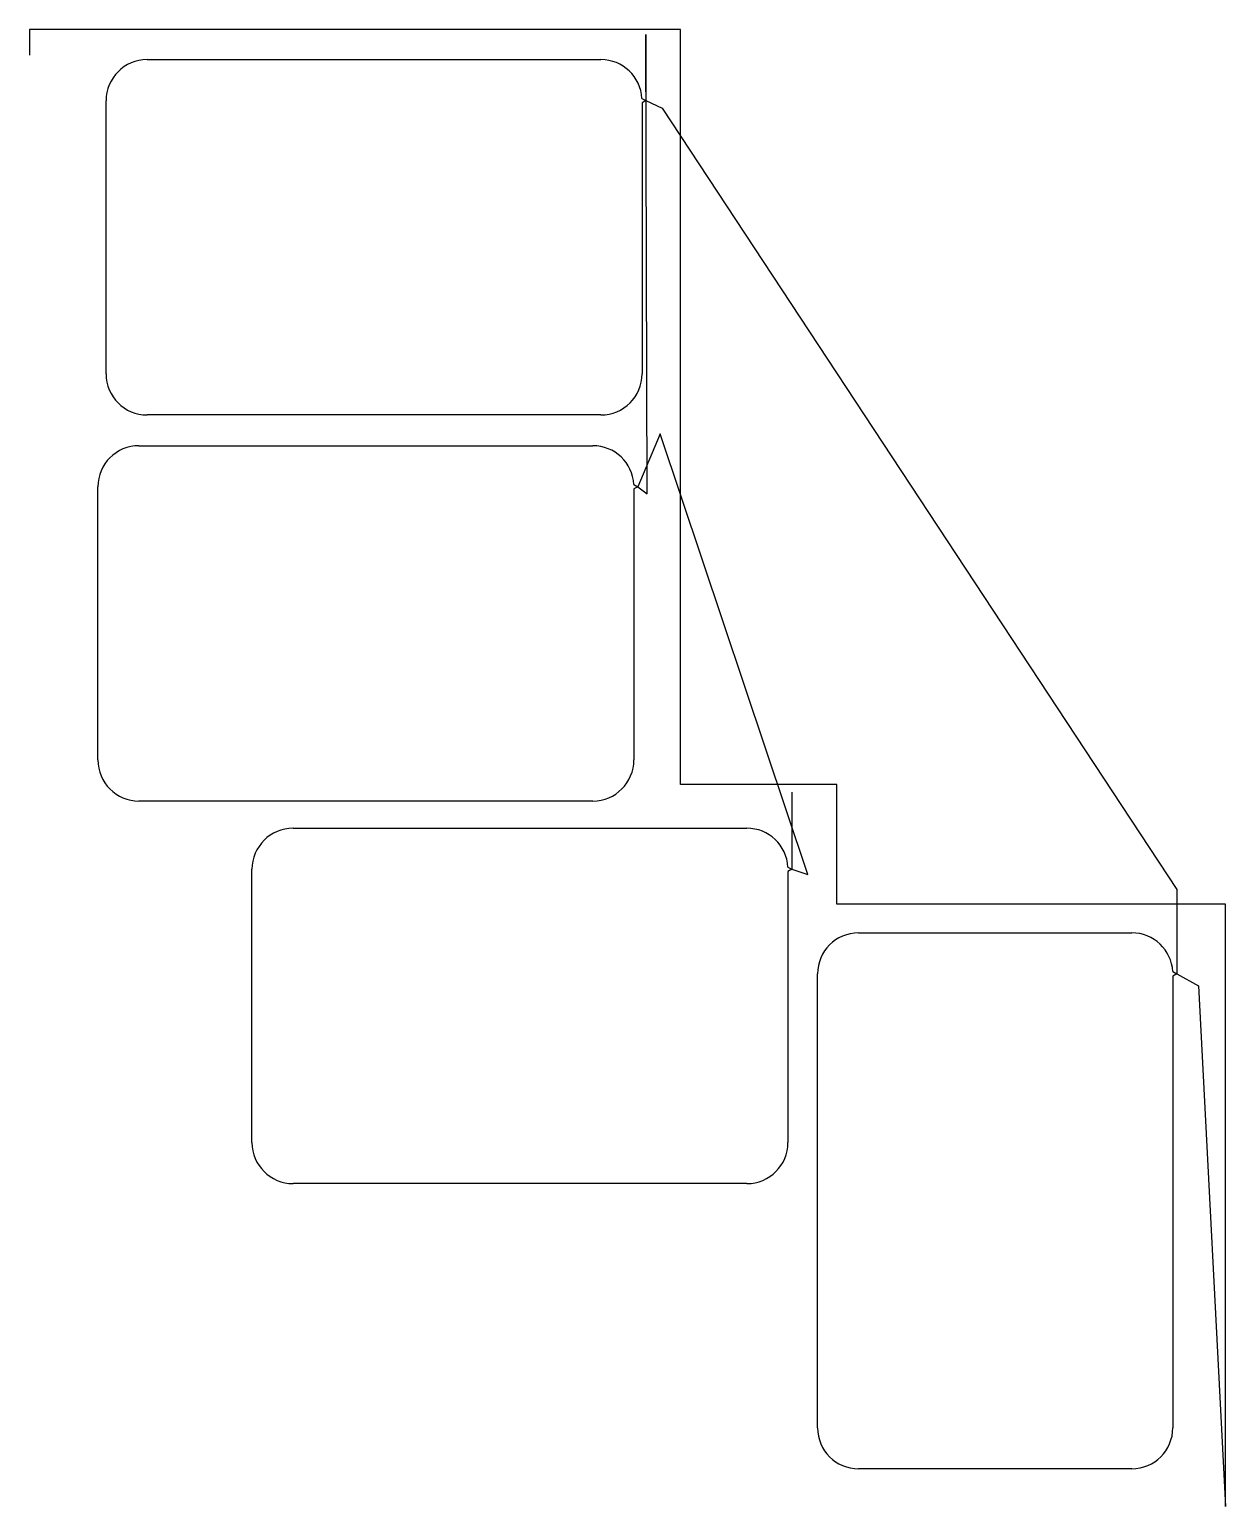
# Model space of a CAD drawing. Header units: metres. Extents: x 4325 to 5126, y 0 to 989.
import ezdxf

# ---------------------------------------------------------------- set-up
doc = ezdxf.new("R2010")
doc.units = ezdxf.units.M

msp = doc.modelspace()

# ---------------------------------------------------------------- linework, layer by layer
at = {"layer": 'TOOL_0'}
for p, q in [((4760.722, 989.234), (4324.763, 989.234)), ((4324.763, 989.234), (4324.763, 973.091)), ((4760.722, 483.547), (4760.722, 989.234)), ((4738.374, 678.323), (4737.592, 985.816)), ((4737.592, 985.816), (4737.592, 941.6)), ((4324.763, 973.091), (4324.763, 972.091)), ((4403.513, 969.065), (4707.513, 969.065)), ((4376.013, 758.565), (4376.013, 941.565)), ((4734.972, 943.065), (4737.592, 941.601)), ((4737.592, 941.6), (4735.013, 940.065)), ((4735.013, 940.065), (4735.013, 758.565)), ((4737.592, 941.601), (4748.538, 936.628)), ((4748.538, 936.628), (5093.131, 413.349)), ((4707.513, 731.065), (4403.513, 731.065)), ((4747.165, 718.481), (4732.143, 683.038)), ((4846.146, 423.278), (4747.165, 718.481)), ((4398.064, 710.503), (4702.064, 710.503)), ((4370.564, 500.003), (4370.564, 683.003)), ((4729.523, 684.503), (4732.143, 683.039)), ((4732.143, 683.038), (4729.564, 681.503)), ((4732.143, 683.039), (4738.374, 678.323)), ((4729.564, 681.503), (4729.564, 500.003)), ((4865.546, 483.547), (4760.722, 483.547)), ((4835.341, 478.386), (4835.341, 426.805)), ((4865.546, 403.312), (4865.546, 483.547)), ((4702.064, 472.503), (4398.064, 472.503)), ((4501.262, 454.27), (4805.262, 454.27)), ((4473.762, 243.77), (4473.762, 426.77)), ((4832.721, 428.27), (4835.341, 426.806)), ((4835.341, 426.805), (4832.762, 425.27)), ((4835.341, 426.806), (4846.146, 423.278)), ((4832.762, 425.27), (4832.762, 243.77)), ((5093.131, 413.349), (5093.131, 356.745)), ((5125.801, 403.312), (4865.546, 403.312)), ((5125.801, 1.006), (5125.801, 403.312)), ((4880.052, 384.21), (5063.052, 384.21)), ((4852.552, 52.71), (4852.552, 356.71)), ((5090.511, 358.21), (5093.131, 356.746)), ((5093.131, 356.745), (5090.552, 355.21)), ((5093.131, 356.746), (5107.727, 348.71)), ((5090.552, 355.21), (5090.552, 52.71)), ((5107.727, 348.71), (5125.801, 0.006)), ((4805.262, 216.27), (4501.262, 216.27)), ((5063.052, 25.21), (4880.052, 25.21)), ((5125.801, 0.006), (5125.801, 1.006)), ((5125.801, 1.006), (5125.801, 0.006)), ((5125.801, 0.006), (5125.801, 1.006))]:
    msp.add_line(p, q, dxfattribs=at)
for centre, start, end in [((4403.513, 941.565), 90, 180), ((4707.513, 941.565), 3.126783, 90), ((4403.513, 758.565), 180, 270), ((4707.513, 758.565), 270, 0), ((4398.064, 683.003), 90, 180), ((4702.064, 683.003), 3.126783, 90), ((4398.064, 500.003), 180, 270), ((4702.064, 500.003), 270, 0), ((4501.262, 426.77), 90, 180), ((4805.262, 426.77), 3.126783, 90), ((4880.052, 356.71), 90, 180), ((5063.052, 356.71), 3.126783, 90), ((4501.262, 243.77), 180, 270), ((4805.262, 243.77), 270, 0), ((4880.052, 52.71), 180, 270), ((5063.052, 52.71), 270, 0)]:
    msp.add_arc(centre, 27.5, start, end, dxfattribs=at)

doc.saveas('drawing.dxf')
